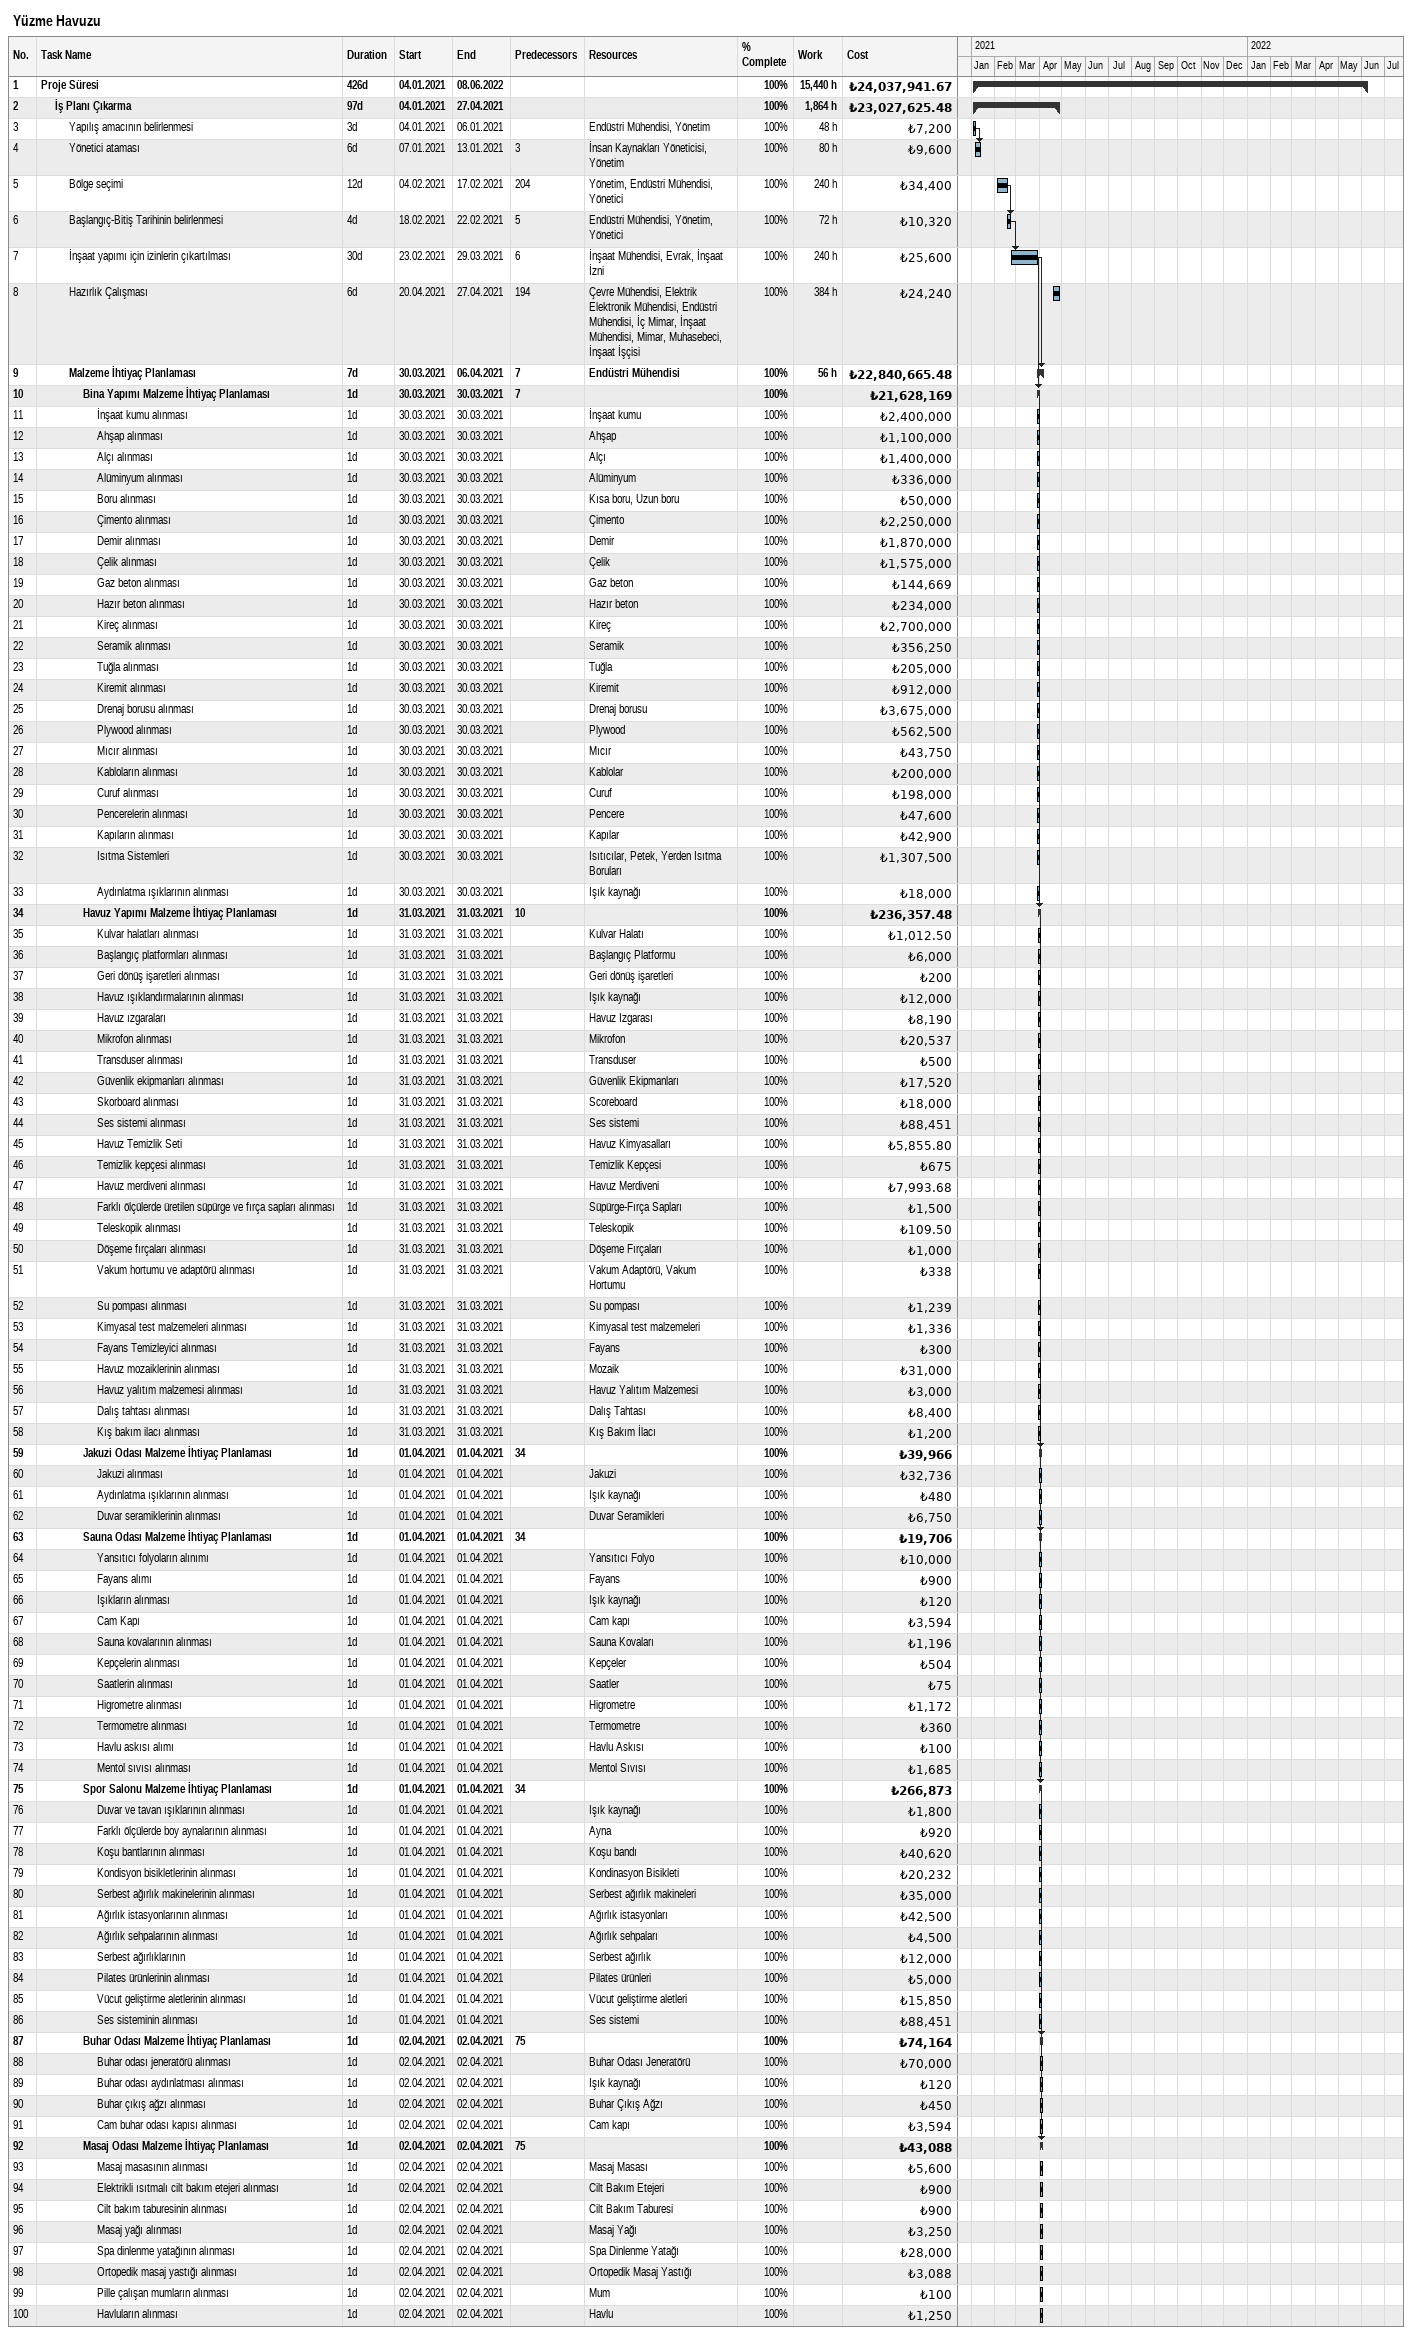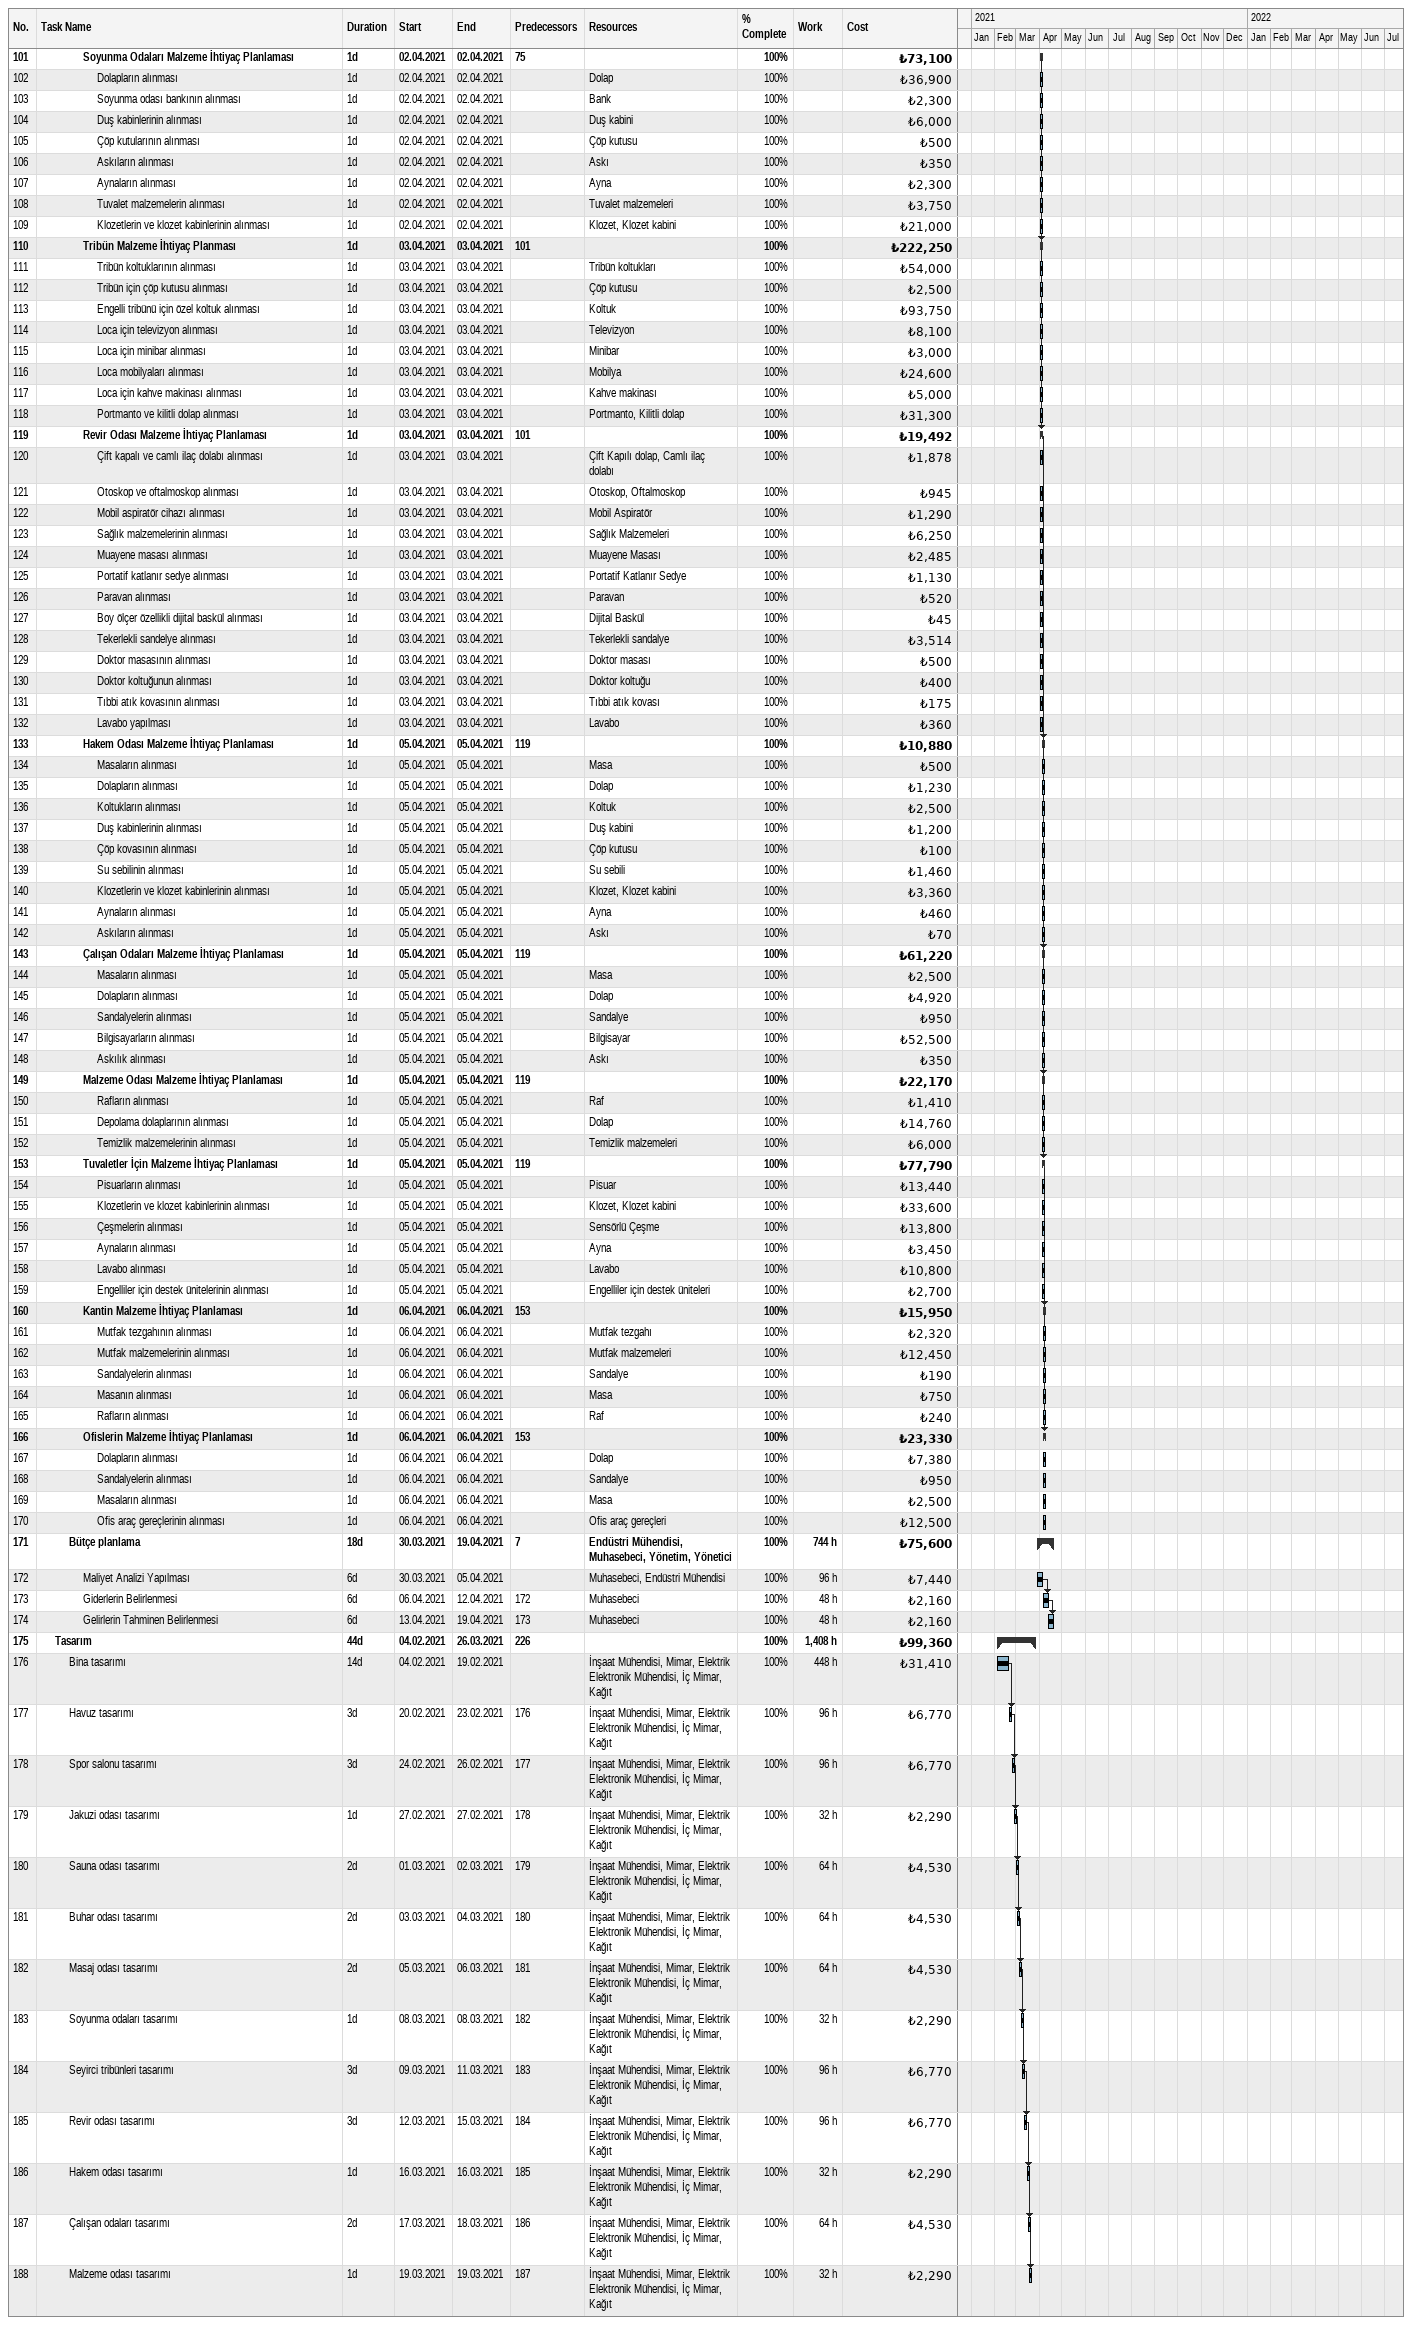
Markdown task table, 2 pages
Yüzme Havuzu

| ID | Level | Task | Duration | Start | Finish | Predecessors | Resources | % complete | Work (h) | Cost (₺) |
|---|---|---|---|---|---|---|---|---|---|---|
| 1 | 1 | **Proje Süresi** | 426d | 2021-01-04 | 2022-06-08 |  |  | 100 | 15440 | 24037941.67 |
| 2 | 2 | **İş Planı Çıkarma** | 97d | 2021-01-04 | 2021-04-27 |  |  | 100 | 1864 | 23027625.48 |
| 3 | 3 | Yapılış amacının belirlenmesi | 3d | 2021-01-04 | 2021-01-06 |  | Endüstri Mühendisi, Yönetim | 100 | 48 | 7200 |
| 4 | 3 | Yönetici ataması | 6d | 2021-01-07 | 2021-01-13 | 3 | İnsan Kaynakları Yöneticisi, Yönetim | 100 | 80 | 9600 |
| 5 | 3 | Bölge seçimi | 12d | 2021-02-04 | 2021-02-17 | 204 | Yönetim, Endüstri Mühendisi, Yönetici | 100 | 240 | 34400 |
| 6 | 3 | Başlangıç-Bitiş Tarihinin belirlenmesi | 4d | 2021-02-18 | 2021-02-22 | 5 | Endüstri Mühendisi, Yönetim, Yönetici | 100 | 72 | 10320 |
| 7 | 3 | İnşaat yapımı için izinlerin çıkartılması | 30d | 2021-02-23 | 2021-03-29 | 6 | İnşaat Mühendisi, Evrak, İnşaat İzni | 100 | 240 | 25600 |
| 8 | 3 | Hazırlık Çalışması | 6d | 2021-04-20 | 2021-04-27 | 194 | Çevre Mühendisi, Elektrik Elektronik Mühendisi, Endüstri Mühendisi, İç Mimar, İnşaat Mühendisi, Mimar, Muhasebeci, İnşaat İşçisi | 100 | 384 | 24240 |
| 9 | 3 | **Malzeme İhtiyaç Planlaması** | 7d | 2021-03-30 | 2021-04-06 | 7 | Endüstri Mühendisi | 100 | 56 | 22840665.48 |
| 10 | 4 | **Bina Yapımı Malzeme İhtiyaç Planlaması** | 1d | 2021-03-30 | 2021-03-30 | 7 |  | 100 |  | 21628169 |
| 11 | 5 | İnşaat kumu alınması | 1d | 2021-03-30 | 2021-03-30 |  | İnşaat kumu | 100 |  | 2400000 |
| 12 | 5 | Ahşap alınması | 1d | 2021-03-30 | 2021-03-30 |  | Ahşap | 100 |  | 1100000 |
| 13 | 5 | Alçı alınması | 1d | 2021-03-30 | 2021-03-30 |  | Alçı | 100 |  | 1400000 |
| 14 | 5 | Alüminyum alınması | 1d | 2021-03-30 | 2021-03-30 |  | Alüminyum | 100 |  | 336000 |
| 15 | 5 | Boru alınması | 1d | 2021-03-30 | 2021-03-30 |  | Kısa boru, Uzun boru | 100 |  | 50000 |
| 16 | 5 | Çimento alınması | 1d | 2021-03-30 | 2021-03-30 |  | Çimento | 100 |  | 2250000 |
| 17 | 5 | Demir alınması | 1d | 2021-03-30 | 2021-03-30 |  | Demir | 100 |  | 1870000 |
| 18 | 5 | Çelik alınması | 1d | 2021-03-30 | 2021-03-30 |  | Çelik | 100 |  | 1575000 |
| 19 | 5 | Gaz beton alınması | 1d | 2021-03-30 | 2021-03-30 |  | Gaz beton | 100 |  | 144669 |
| 20 | 5 | Hazır beton alınması | 1d | 2021-03-30 | 2021-03-30 |  | Hazır beton | 100 |  | 234000 |
| 21 | 5 | Kireç alınması | 1d | 2021-03-30 | 2021-03-30 |  | Kireç | 100 |  | 2700000 |
| 22 | 5 | Seramik alınması | 1d | 2021-03-30 | 2021-03-30 |  | Seramik | 100 |  | 356250 |
| 23 | 5 | Tuğla alınması | 1d | 2021-03-30 | 2021-03-30 |  | Tuğla | 100 |  | 205000 |
| 24 | 5 | Kiremit alınması | 1d | 2021-03-30 | 2021-03-30 |  | Kiremit | 100 |  | 912000 |
| 25 | 5 | Drenaj borusu alınması | 1d | 2021-03-30 | 2021-03-30 |  | Drenaj borusu | 100 |  | 3675000 |
| 26 | 5 | Plywood alınması | 1d | 2021-03-30 | 2021-03-30 |  | Plywood | 100 |  | 562500 |
| 27 | 5 | Mıcır alınması | 1d | 2021-03-30 | 2021-03-30 |  | Mıcır | 100 |  | 43750 |
| 28 | 5 | Kabloların alınması | 1d | 2021-03-30 | 2021-03-30 |  | Kablolar | 100 |  | 200000 |
| 29 | 5 | Curuf alınması | 1d | 2021-03-30 | 2021-03-30 |  | Curuf | 100 |  | 198000 |
| 30 | 5 | Pencerelerin alınması | 1d | 2021-03-30 | 2021-03-30 |  | Pencere | 100 |  | 47600 |
| 31 | 5 | Kapıların alınması | 1d | 2021-03-30 | 2021-03-30 |  | Kapılar | 100 |  | 42900 |
| 32 | 5 | Isıtma Sistemleri | 1d | 2021-03-30 | 2021-03-30 |  | Isıtıcılar, Petek, Yerden Isıtma Boruları | 100 |  | 1307500 |
| 33 | 5 | Aydınlatma ışıklarının alınması | 1d | 2021-03-30 | 2021-03-30 |  | Işık kaynağı | 100 |  | 18000 |
| 34 | 4 | **Havuz Yapımı Malzeme İhtiyaç Planlaması** | 1d | 2021-03-31 | 2021-03-31 | 10 |  | 100 |  | 236357.48 |
| 35 | 5 | Kulvar halatları alınması | 1d | 2021-03-31 | 2021-03-31 |  | Kulvar Halatı | 100 |  | 1012.50 |
| 36 | 5 | Başlangıç platformları alınması | 1d | 2021-03-31 | 2021-03-31 |  | Başlangıç Platformu | 100 |  | 6000 |
| 37 | 5 | Geri dönüş işaretleri alınması | 1d | 2021-03-31 | 2021-03-31 |  | Geri dönüş işaretleri | 100 |  | 200 |
| 38 | 5 | Havuz ışıklandırmalarının alınması | 1d | 2021-03-31 | 2021-03-31 |  | Işık kaynağı | 100 |  | 12000 |
| 39 | 5 | Havuz ızgaraları | 1d | 2021-03-31 | 2021-03-31 |  | Havuz Izgarası | 100 |  | 8190 |
| 40 | 5 | Mikrofon alınması | 1d | 2021-03-31 | 2021-03-31 |  | Mikrofon | 100 |  | 20537 |
| 41 | 5 | Transduser alınması | 1d | 2021-03-31 | 2021-03-31 |  | Transduser | 100 |  | 500 |
| 42 | 5 | Güvenlik ekipmanları alınması | 1d | 2021-03-31 | 2021-03-31 |  | Güvenlik Ekipmanları | 100 |  | 17520 |
| 43 | 5 | Skorboard alınması | 1d | 2021-03-31 | 2021-03-31 |  | Scoreboard | 100 |  | 18000 |
| 44 | 5 | Ses sistemi alınması | 1d | 2021-03-31 | 2021-03-31 |  | Ses sistemi | 100 |  | 88451 |
| 45 | 5 | Havuz Temizlik Seti | 1d | 2021-03-31 | 2021-03-31 |  | Havuz Kimyasalları | 100 |  | 5855.80 |
| 46 | 5 | Temizlik kepçesi alınması | 1d | 2021-03-31 | 2021-03-31 |  | Temizlik Kepçesi | 100 |  | 675 |
| 47 | 5 | Havuz merdiveni alınması | 1d | 2021-03-31 | 2021-03-31 |  | Havuz Merdiveni | 100 |  | 7993.68 |
| 48 | 5 | Farklı ölçülerde üretilen süpürge ve fırça sapları alınması | 1d | 2021-03-31 | 2021-03-31 |  | Süpürge-Fırça Sapları | 100 |  | 1500 |
| 49 | 5 | Teleskopik alınması | 1d | 2021-03-31 | 2021-03-31 |  | Teleskopik | 100 |  | 109.50 |
| 50 | 5 | Döşeme fırçaları alınması | 1d | 2021-03-31 | 2021-03-31 |  | Döşeme Fırçaları | 100 |  | 1000 |
| 51 | 5 | Vakum hortumu ve adaptörü alınması | 1d | 2021-03-31 | 2021-03-31 |  | Vakum Adaptörü, Vakum Hortumu | 100 |  | 338 |
| 52 | 5 | Su pompası alınması | 1d | 2021-03-31 | 2021-03-31 |  | Su pompası | 100 |  | 1239 |
| 53 | 5 | Kimyasal test malzemeleri alınması | 1d | 2021-03-31 | 2021-03-31 |  | Kimyasal test malzemeleri | 100 |  | 1336 |
| 54 | 5 | Fayans Temizleyici alınması | 1d | 2021-03-31 | 2021-03-31 |  | Fayans | 100 |  | 300 |
| 55 | 5 | Havuz mozaiklerinin alınması | 1d | 2021-03-31 | 2021-03-31 |  | Mozaik | 100 |  | 31000 |
| 56 | 5 | Havuz yalıtım malzemesi alınması | 1d | 2021-03-31 | 2021-03-31 |  | Havuz Yalıtım Malzemesi | 100 |  | 3000 |
| 57 | 5 | Dalış tahtası alınması | 1d | 2021-03-31 | 2021-03-31 |  | Dalış Tahtası | 100 |  | 8400 |
| 58 | 5 | Kış bakım ilacı alınması | 1d | 2021-03-31 | 2021-03-31 |  | Kış Bakım İlacı | 100 |  | 1200 |
| 59 | 4 | **Jakuzi Odası Malzeme İhtiyaç Planlaması** | 1d | 2021-04-01 | 2021-04-01 | 34 |  | 100 |  | 39966 |
| 60 | 5 | Jakuzi alınması | 1d | 2021-04-01 | 2021-04-01 |  | Jakuzi | 100 |  | 32736 |
| 61 | 5 | Aydınlatma ışıklarının alınması | 1d | 2021-04-01 | 2021-04-01 |  | Işık kaynağı | 100 |  | 480 |
| 62 | 5 | Duvar seramiklerinin alınması | 1d | 2021-04-01 | 2021-04-01 |  | Duvar Seramikleri | 100 |  | 6750 |
| 63 | 4 | **Sauna Odası Malzeme İhtiyaç Planlaması** | 1d | 2021-04-01 | 2021-04-01 | 34 |  | 100 |  | 19706 |
| 64 | 5 | Yansıtıcı folyoların alınımı | 1d | 2021-04-01 | 2021-04-01 |  | Yansıtıcı Folyo | 100 |  | 10000 |
| 65 | 5 | Fayans alımı | 1d | 2021-04-01 | 2021-04-01 |  | Fayans | 100 |  | 900 |
| 66 | 5 | Işıkların alınması | 1d | 2021-04-01 | 2021-04-01 |  | Işık kaynağı | 100 |  | 120 |
| 67 | 5 | Cam Kapı | 1d | 2021-04-01 | 2021-04-01 |  | Cam kapı | 100 |  | 3594 |
| 68 | 5 | Sauna kovalarının alınması | 1d | 2021-04-01 | 2021-04-01 |  | Sauna Kovaları | 100 |  | 1196 |
| 69 | 5 | Kepçelerin alınması | 1d | 2021-04-01 | 2021-04-01 |  | Kepçeler | 100 |  | 504 |
| 70 | 5 | Saatlerin alınması | 1d | 2021-04-01 | 2021-04-01 |  | Saatler | 100 |  | 75 |
| 71 | 5 | Higrometre alınması | 1d | 2021-04-01 | 2021-04-01 |  | Higrometre | 100 |  | 1172 |
| 72 | 5 | Termometre alınması | 1d | 2021-04-01 | 2021-04-01 |  | Termometre | 100 |  | 360 |
| 73 | 5 | Havlu askısı alımı | 1d | 2021-04-01 | 2021-04-01 |  | Havlu Askısı | 100 |  | 100 |
| 74 | 5 | Mentol sıvısı alınması | 1d | 2021-04-01 | 2021-04-01 |  | Mentol Sıvısı | 100 |  | 1685 |
| 75 | 4 | **Spor Salonu Malzeme İhtiyaç Planlaması** | 1d | 2021-04-01 | 2021-04-01 | 34 |  | 100 |  | 266873 |
| 76 | 5 | Duvar ve tavan ışıklarının alınması | 1d | 2021-04-01 | 2021-04-01 |  | Işık kaynağı | 100 |  | 1800 |
| 77 | 5 | Farklı ölçülerde boy aynalarının alınması | 1d | 2021-04-01 | 2021-04-01 |  | Ayna | 100 |  | 920 |
| 78 | 5 | Koşu bantlarının alınması | 1d | 2021-04-01 | 2021-04-01 |  | Koşu bandı | 100 |  | 40620 |
| 79 | 5 | Kondisyon bisikletlerinin alınması | 1d | 2021-04-01 | 2021-04-01 |  | Kondinasyon Bisikleti | 100 |  | 20232 |
| 80 | 5 | Serbest ağırlık makinelerinin alınması | 1d | 2021-04-01 | 2021-04-01 |  | Serbest ağırlık makineleri | 100 |  | 35000 |
| 81 | 5 | Ağırlık istasyonlarının alınması | 1d | 2021-04-01 | 2021-04-01 |  | Ağırlık istasyonları | 100 |  | 42500 |
| 82 | 5 | Ağırlık sehpalarının alınması | 1d | 2021-04-01 | 2021-04-01 |  | Ağırlık sehpaları | 100 |  | 4500 |
| 83 | 5 | Serbest ağırlıklarının | 1d | 2021-04-01 | 2021-04-01 |  | Serbest ağırlık | 100 |  | 12000 |
| 84 | 5 | Pilates ürünlerinin alınması | 1d | 2021-04-01 | 2021-04-01 |  | Pilates ürünleri | 100 |  | 5000 |
| 85 | 5 | Vücut geliştirme aletlerinin alınması | 1d | 2021-04-01 | 2021-04-01 |  | Vücut geliştirme aletleri | 100 |  | 15850 |
| 86 | 5 | Ses sisteminin alınması | 1d | 2021-04-01 | 2021-04-01 |  | Ses sistemi | 100 |  | 88451 |
| 87 | 4 | **Buhar Odası Malzeme İhtiyaç Planlaması** | 1d | 2021-04-02 | 2021-04-02 | 75 |  | 100 |  | 74164 |
| 88 | 5 | Buhar odası jeneratörü alınması | 1d | 2021-04-02 | 2021-04-02 |  | Buhar Odası Jeneratörü | 100 |  | 70000 |
| 89 | 5 | Buhar odası aydınlatması alınması | 1d | 2021-04-02 | 2021-04-02 |  | Işık kaynağı | 100 |  | 120 |
| 90 | 5 | Buhar çıkış ağzı alınması | 1d | 2021-04-02 | 2021-04-02 |  | Buhar Çıkış Ağzı | 100 |  | 450 |
| 91 | 5 | Cam buhar odası kapısı alınması | 1d | 2021-04-02 | 2021-04-02 |  | Cam kapı | 100 |  | 3594 |
| 92 | 4 | **Masaj Odası Malzeme İhtiyaç Planlaması** | 1d | 2021-04-02 | 2021-04-02 | 75 |  | 100 |  | 43088 |
| 93 | 5 | Masaj masasının alınması | 1d | 2021-04-02 | 2021-04-02 |  | Masaj Masası | 100 |  | 5600 |
| 94 | 5 | Elektrikli ısıtmalı cilt bakım etejeri alınması | 1d | 2021-04-02 | 2021-04-02 |  | Cilt Bakım Etejeri | 100 |  | 900 |
| 95 | 5 | Cilt bakım taburesinin alınması | 1d | 2021-04-02 | 2021-04-02 |  | Cilt Bakım Taburesi | 100 |  | 900 |
| 96 | 5 | Masaj yağı alınması | 1d | 2021-04-02 | 2021-04-02 |  | Masaj Yağı | 100 |  | 3250 |
| 97 | 5 | Spa dinlenme yatağının alınması | 1d | 2021-04-02 | 2021-04-02 |  | Spa Dinlenme Yatağı | 100 |  | 28000 |
| 98 | 5 | Ortopedik masaj yastığı alınması | 1d | 2021-04-02 | 2021-04-02 |  | Ortopedik Masaj Yastığı | 100 |  | 3088 |
| 99 | 5 | Pille çalışan mumların alınması | 1d | 2021-04-02 | 2021-04-02 |  | Mum | 100 |  | 100 |
| 100 | 5 | Havluların alınması | 1d | 2021-04-02 | 2021-04-02 |  | Havlu | 100 |  | 1250 |
| 101 | 4 | **Soyunma Odaları Malzeme İhtiyaç Planlaması** | 1d | 2021-04-02 | 2021-04-02 | 75 |  | 100 |  | 73100 |
| 102 | 5 | Dolapların alınması | 1d | 2021-04-02 | 2021-04-02 |  | Dolap | 100 |  | 36900 |
| 103 | 5 | Soyunma odası bankının alınması | 1d | 2021-04-02 | 2021-04-02 |  | Bank | 100 |  | 2300 |
| 104 | 5 | Duş kabinlerinin alınması | 1d | 2021-04-02 | 2021-04-02 |  | Duş kabini | 100 |  | 6000 |
| 105 | 5 | Çöp kutularının alınması | 1d | 2021-04-02 | 2021-04-02 |  | Çöp kutusu | 100 |  | 500 |
| 106 | 5 | Askıların alınması | 1d | 2021-04-02 | 2021-04-02 |  | Askı | 100 |  | 350 |
| 107 | 5 | Aynaların alınması | 1d | 2021-04-02 | 2021-04-02 |  | Ayna | 100 |  | 2300 |
| 108 | 5 | Tuvalet malzemelerin alınması | 1d | 2021-04-02 | 2021-04-02 |  | Tuvalet malzemeleri | 100 |  | 3750 |
| 109 | 5 | Klozetlerin ve klozet kabinlerinin alınması | 1d | 2021-04-02 | 2021-04-02 |  | Klozet, Klozet kabini | 100 |  | 21000 |
| 110 | 4 | **Tribün Malzeme İhtiyaç Planması** | 1d | 2021-04-03 | 2021-04-03 | 101 |  | 100 |  | 222250 |
| 111 | 5 | Tribün koltuklarının alınması | 1d | 2021-04-03 | 2021-04-03 |  | Tribün koltukları | 100 |  | 54000 |
| 112 | 5 | Tribün için çöp kutusu alınması | 1d | 2021-04-03 | 2021-04-03 |  | Çöp kutusu | 100 |  | 2500 |
| 113 | 5 | Engelli tribünü için özel koltuk alınması | 1d | 2021-04-03 | 2021-04-03 |  | Koltuk | 100 |  | 93750 |
| 114 | 5 | Loca için televizyon alınması | 1d | 2021-04-03 | 2021-04-03 |  | Televizyon | 100 |  | 8100 |
| 115 | 5 | Loca için minibar alınması | 1d | 2021-04-03 | 2021-04-03 |  | Minibar | 100 |  | 3000 |
| 116 | 5 | Loca mobilyaları alınması | 1d | 2021-04-03 | 2021-04-03 |  | Mobilya | 100 |  | 24600 |
| 117 | 5 | Loca için kahve makinası alınması | 1d | 2021-04-03 | 2021-04-03 |  | Kahve makinası | 100 |  | 5000 |
| 118 | 5 | Portmanto ve kilitli dolap alınması | 1d | 2021-04-03 | 2021-04-03 |  | Portmanto, Kilitli dolap | 100 |  | 31300 |
| 119 | 4 | **Revir Odası Malzeme İhtiyaç Planlaması** | 1d | 2021-04-03 | 2021-04-03 | 101 |  | 100 |  | 19492 |
| 120 | 5 | Çift kapalı ve camlı ilaç dolabı alınması | 1d | 2021-04-03 | 2021-04-03 |  | Çift Kapılı dolap, Camlı ilaç dolabı | 100 |  | 1878 |
| 121 | 5 | Otoskop ve oftalmoskop alınması | 1d | 2021-04-03 | 2021-04-03 |  | Otoskop, Oftalmoskop | 100 |  | 945 |
| 122 | 5 | Mobil aspiratör cihazı alınması | 1d | 2021-04-03 | 2021-04-03 |  | Mobil Aspiratör | 100 |  | 1290 |
| 123 | 5 | Sağlık malzemelerinin alınması | 1d | 2021-04-03 | 2021-04-03 |  | Sağlık Malzemeleri | 100 |  | 6250 |
| 124 | 5 | Muayene masası alınması | 1d | 2021-04-03 | 2021-04-03 |  | Muayene Masası | 100 |  | 2485 |
| 125 | 5 | Portatif katlanır sedye alınması | 1d | 2021-04-03 | 2021-04-03 |  | Portatif Katlanır Sedye | 100 |  | 1130 |
| 126 | 5 | Paravan alınması | 1d | 2021-04-03 | 2021-04-03 |  | Paravan | 100 |  | 520 |
| 127 | 5 | Boy ölçer özellikli dijital baskül alınması | 1d | 2021-04-03 | 2021-04-03 |  | Dijital Baskül | 100 |  | 45 |
| 128 | 5 | Tekerlekli sandelye alınması | 1d | 2021-04-03 | 2021-04-03 |  | Tekerlekli sandalye | 100 |  | 3514 |
| 129 | 5 | Doktor masasının alınması | 1d | 2021-04-03 | 2021-04-03 |  | Doktor masası | 100 |  | 500 |
| 130 | 5 | Doktor koltuğunun alınması | 1d | 2021-04-03 | 2021-04-03 |  | Doktor koltuğu | 100 |  | 400 |
| 131 | 5 | Tıbbi atık kovasının alınması | 1d | 2021-04-03 | 2021-04-03 |  | Tıbbi atık kovası | 100 |  | 175 |
| 132 | 5 | Lavabo yapılması | 1d | 2021-04-03 | 2021-04-03 |  | Lavabo | 100 |  | 360 |
| 133 | 4 | **Hakem Odası Malzeme İhtiyaç Planlaması** | 1d | 2021-04-05 | 2021-04-05 | 119 |  | 100 |  | 10880 |
| 134 | 5 | Masaların alınması | 1d | 2021-04-05 | 2021-04-05 |  | Masa | 100 |  | 500 |
| 135 | 5 | Dolapların alınması | 1d | 2021-04-05 | 2021-04-05 |  | Dolap | 100 |  | 1230 |
| 136 | 5 | Koltukların alınması | 1d | 2021-04-05 | 2021-04-05 |  | Koltuk | 100 |  | 2500 |
| 137 | 5 | Duş kabinlerinin alınması | 1d | 2021-04-05 | 2021-04-05 |  | Duş kabini | 100 |  | 1200 |
| 138 | 5 | Çöp kovasının alınması | 1d | 2021-04-05 | 2021-04-05 |  | Çöp kutusu | 100 |  | 100 |
| 139 | 5 | Su sebilinin alınması | 1d | 2021-04-05 | 2021-04-05 |  | Su sebili | 100 |  | 1460 |
| 140 | 5 | Klozetlerin ve klozet kabinlerinin alınması | 1d | 2021-04-05 | 2021-04-05 |  | Klozet, Klozet kabini | 100 |  | 3360 |
| 141 | 5 | Aynaların alınması | 1d | 2021-04-05 | 2021-04-05 |  | Ayna | 100 |  | 460 |
| 142 | 5 | Askıların alınması | 1d | 2021-04-05 | 2021-04-05 |  | Askı | 100 |  | 70 |
| 143 | 4 | **Çalışan Odaları Malzeme İhtiyaç Planlaması** | 1d | 2021-04-05 | 2021-04-05 | 119 |  | 100 |  | 61220 |
| 144 | 5 | Masaların alınması | 1d | 2021-04-05 | 2021-04-05 |  | Masa | 100 |  | 2500 |
| 145 | 5 | Dolapların alınması | 1d | 2021-04-05 | 2021-04-05 |  | Dolap | 100 |  | 4920 |
| 146 | 5 | Sandalyelerin alınması | 1d | 2021-04-05 | 2021-04-05 |  | Sandalye | 100 |  | 950 |
| 147 | 5 | Bilgisayarların alınması | 1d | 2021-04-05 | 2021-04-05 |  | Bilgisayar | 100 |  | 52500 |
| 148 | 5 | Askılık alınması | 1d | 2021-04-05 | 2021-04-05 |  | Askı | 100 |  | 350 |
| 149 | 4 | **Malzeme Odası Malzeme İhtiyaç Planlaması** | 1d | 2021-04-05 | 2021-04-05 | 119 |  | 100 |  | 22170 |
| 150 | 5 | Rafların alınması | 1d | 2021-04-05 | 2021-04-05 |  | Raf | 100 |  | 1410 |
| 151 | 5 | Depolama dolaplarının alınması | 1d | 2021-04-05 | 2021-04-05 |  | Dolap | 100 |  | 14760 |
| 152 | 5 | Temizlik malzemelerinin alınması | 1d | 2021-04-05 | 2021-04-05 |  | Temizlik malzemeleri | 100 |  | 6000 |
| 153 | 4 | **Tuvaletler İçin Malzeme İhtiyaç Planlaması** | 1d | 2021-04-05 | 2021-04-05 | 119 |  | 100 |  | 77790 |
| 154 | 5 | Pisuarların alınması | 1d | 2021-04-05 | 2021-04-05 |  | Pisuar | 100 |  | 13440 |
| 155 | 5 | Klozetlerin ve klozet kabinlerinin alınması | 1d | 2021-04-05 | 2021-04-05 |  | Klozet, Klozet kabini | 100 |  | 33600 |
| 156 | 5 | Çeşmelerin alınması | 1d | 2021-04-05 | 2021-04-05 |  | Sensörlü Çeşme | 100 |  | 13800 |
| 157 | 5 | Aynaların alınması | 1d | 2021-04-05 | 2021-04-05 |  | Ayna | 100 |  | 3450 |
| 158 | 5 | Lavabo alınması | 1d | 2021-04-05 | 2021-04-05 |  | Lavabo | 100 |  | 10800 |
| 159 | 5 | Engelliler için destek ünitelerinin alınması | 1d | 2021-04-05 | 2021-04-05 |  | Engelliler için destek üniteleri | 100 |  | 2700 |
| 160 | 4 | **Kantin Malzeme İhtiyaç Planlaması** | 1d | 2021-04-06 | 2021-04-06 | 153 |  | 100 |  | 15950 |
| 161 | 5 | Mutfak tezgahının alınması | 1d | 2021-04-06 | 2021-04-06 |  | Mutfak tezgahı | 100 |  | 2320 |
| 162 | 5 | Mutfak malzemelerinin alınması | 1d | 2021-04-06 | 2021-04-06 |  | Mutfak malzemeleri | 100 |  | 12450 |
| 163 | 5 | Sandalyelerin alınması | 1d | 2021-04-06 | 2021-04-06 |  | Sandalye | 100 |  | 190 |
| 164 | 5 | Masanın alınması | 1d | 2021-04-06 | 2021-04-06 |  | Masa | 100 |  | 750 |
| 165 | 5 | Rafların alınması | 1d | 2021-04-06 | 2021-04-06 |  | Raf | 100 |  | 240 |
| 166 | 4 | **Ofislerin Malzeme İhtiyaç Planlaması** | 1d | 2021-04-06 | 2021-04-06 | 153 |  | 100 |  | 23330 |
| 167 | 5 | Dolapların alınması | 1d | 2021-04-06 | 2021-04-06 |  | Dolap | 100 |  | 7380 |
| 168 | 5 | Sandalyelerin alınması | 1d | 2021-04-06 | 2021-04-06 |  | Sandalye | 100 |  | 950 |
| 169 | 5 | Masaların alınması | 1d | 2021-04-06 | 2021-04-06 |  | Masa | 100 |  | 2500 |
| 170 | 5 | Ofis araç gereçlerinin alınması | 1d | 2021-04-06 | 2021-04-06 |  | Ofis araç gereçleri | 100 |  | 12500 |
| 171 | 3 | **Bütçe planlama** | 18d | 2021-03-30 | 2021-04-19 | 7 | Endüstri Mühendisi, Muhasebeci, Yönetim, Yönetici | 100 | 744 | 75600 |
| 172 | 4 | Maliyet Analizi Yapılması | 6d | 2021-03-30 | 2021-04-05 |  | Muhasebeci, Endüstri Mühendisi | 100 | 96 | 7440 |
| 173 | 4 | Giderlerin Belirlenmesi | 6d | 2021-04-06 | 2021-04-12 | 172 | Muhasebeci | 100 | 48 | 2160 |
| 174 | 4 | Gelirlerin Tahminen Belirlenmesi | 6d | 2021-04-13 | 2021-04-19 | 173 | Muhasebeci | 100 | 48 | 2160 |
| 175 | 2 | **Tasarım** | 44d | 2021-02-04 | 2021-03-26 | 226 |  | 100 | 1408 | 99360 |
| 176 | 3 | Bina tasarımı | 14d | 2021-02-04 | 2021-02-19 |  | İnşaat Mühendisi, Mimar, Elektrik Elektronik Mühendisi, İç Mimar, Kağıt | 100 | 448 | 31410 |
| 177 | 3 | Havuz tasarımı | 3d | 2021-02-20 | 2021-02-23 | 176 | İnşaat Mühendisi, Mimar, Elektrik Elektronik Mühendisi, İç Mimar, Kağıt | 100 | 96 | 6770 |
| 178 | 3 | Spor salonu tasarımı | 3d | 2021-02-24 | 2021-02-26 | 177 | İnşaat Mühendisi, Mimar, Elektrik Elektronik Mühendisi, İç Mimar, Kağıt | 100 | 96 | 6770 |
| 179 | 3 | Jakuzi odası tasarımı | 1d | 2021-02-27 | 2021-02-27 | 178 | İnşaat Mühendisi, Mimar, Elektrik Elektronik Mühendisi, İç Mimar, Kağıt | 100 | 32 | 2290 |
| 180 | 3 | Sauna odası tasarımı | 2d | 2021-03-01 | 2021-03-02 | 179 | İnşaat Mühendisi, Mimar, Elektrik Elektronik Mühendisi, İç Mimar, Kağıt | 100 | 64 | 4530 |
| 181 | 3 | Buhar odası tasarımı | 2d | 2021-03-03 | 2021-03-04 | 180 | İnşaat Mühendisi, Mimar, Elektrik Elektronik Mühendisi, İç Mimar, Kağıt | 100 | 64 | 4530 |
| 182 | 3 | Masaj odası tasarımı | 2d | 2021-03-05 | 2021-03-06 | 181 | İnşaat Mühendisi, Mimar, Elektrik Elektronik Mühendisi, İç Mimar, Kağıt | 100 | 64 | 4530 |
| 183 | 3 | Soyunma odaları tasarımı | 1d | 2021-03-08 | 2021-03-08 | 182 | İnşaat Mühendisi, Mimar, Elektrik Elektronik Mühendisi, İç Mimar, Kağıt | 100 | 32 | 2290 |
| 184 | 3 | Seyirci tribünleri tasarımı | 3d | 2021-03-09 | 2021-03-11 | 183 | İnşaat Mühendisi, Mimar, Elektrik Elektronik Mühendisi, İç Mimar, Kağıt | 100 | 96 | 6770 |
| 185 | 3 | Revir odası tasarımı | 3d | 2021-03-12 | 2021-03-15 | 184 | İnşaat Mühendisi, Mimar, Elektrik Elektronik Mühendisi, İç Mimar, Kağıt | 100 | 96 | 6770 |
| 186 | 3 | Hakem odası tasarımı | 1d | 2021-03-16 | 2021-03-16 | 185 | İnşaat Mühendisi, Mimar, Elektrik Elektronik Mühendisi, İç Mimar, Kağıt | 100 | 32 | 2290 |
| 187 | 3 | Çalışan odaları tasarımı | 2d | 2021-03-17 | 2021-03-18 | 186 | İnşaat Mühendisi, Mimar, Elektrik Elektronik Mühendisi, İç Mimar, Kağıt | 100 | 64 | 4530 |
| 188 | 3 | Malzeme odası tasarımı | 1d | 2021-03-19 | 2021-03-19 | 187 | İnşaat Mühendisi, Mimar, Elektrik Elektronik Mühendisi, İç Mimar, Kağıt | 100 | 32 | 2290 |
